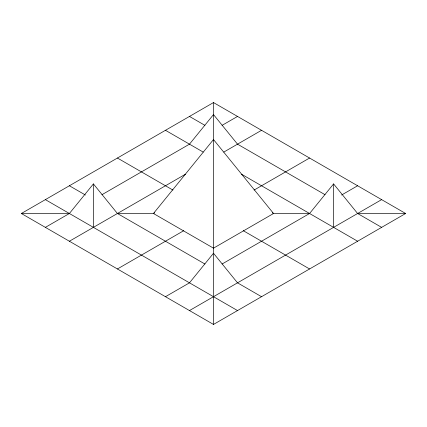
<?xml version="1.0" encoding="UTF-8"?>
<svg xmlns="http://www.w3.org/2000/svg" width="427" height="427" viewBox="0 0 427 427"><rect width="100%" height="100%" fill="white"/><g stroke="black" fill="none" stroke-linecap="round" stroke-linejoin="round"><path stroke-width="0.64" d="M45.369 227.367L69.387 213.5L93.406 183.914L117.425 213.5L204.923 264.014M153.453 213.5L213.5 139.544L273.547 213.5L213.5 248.167L153.453 213.5L154.606 212.833M222.077 264.014L309.575 213.5L333.594 183.914L357.612 213.5L381.631 227.367M21.35 213.5L213.5 102.565L405.65 213.5L213.5 324.435L21.35 213.5L69.387 213.5M101.984 194.68L189.481 144.166L213.5 114.58L237.519 144.166L325.016 194.68M222.077 125.346L237.519 116.432M69.387 241.234L185.478 174.211M223.796 152.087L261.537 130.299M117.425 268.967L183.765 230.671M254.102 190.058L309.575 158.033M165.462 296.701L189.481 282.834L213.5 253.254L237.519 282.834L261.537 296.701M341.6 195.011L357.612 185.766M189.481 310.568L381.631 199.633M117.425 213.5L153.869 213.5M273.131 213.5L309.575 213.5M357.612 213.5L405.65 213.5M189.481 116.432L204.923 125.346M165.462 130.299L203.204 152.087M241.522 174.211L357.612 241.234M272.394 212.833L273.547 213.5M117.425 158.033L172.898 190.058M243.235 230.671L309.575 268.967M69.387 185.766L85.4 195.011M45.369 199.633L237.519 310.568M333.594 183.914L333.594 227.367M213.5 102.565L213.5 324.435M93.406 183.914L93.406 227.367"/></g></svg>
